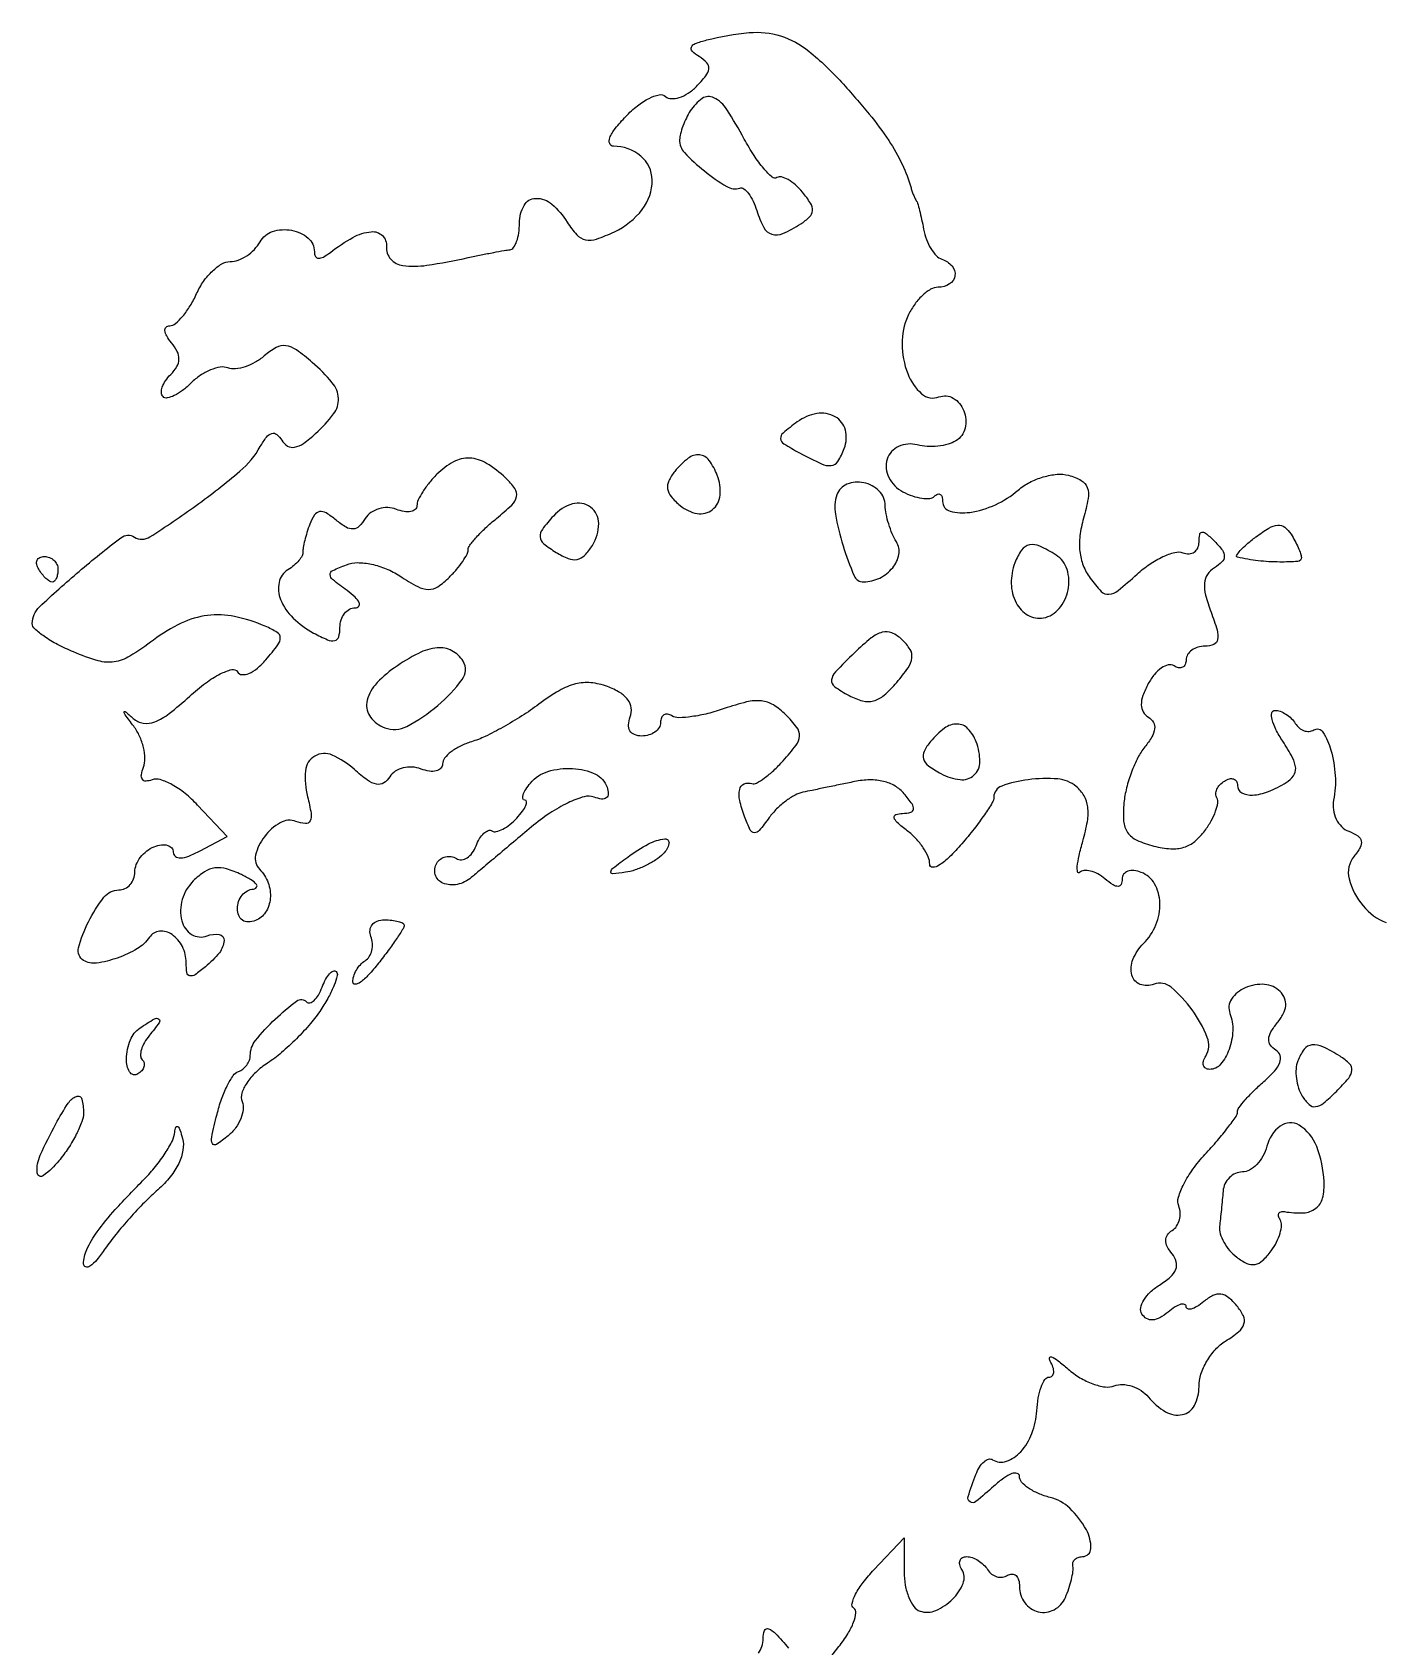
# Model space of a CAD drawing. Extents: x 1 to 578, y 1 to 707.
# Drawn here: x 224 to 329.3, y 355 to 480.9 of the extents above; entities that cross this region are included whole.
import ezdxf

# ---------------------------------------------------------------- set-up
doc = ezdxf.new("R2010")
doc.units = 0

msp = doc.modelspace()

# ---------------------------------------------------------------- linework, layer by layer
for points in [[(284.972683, 352.5), (286.917019, 354.983827, 0.028115), (287.605404, 355.973072, 0.045662), (288.060063, 356.889655, 0.05916), (288.24605, 357.614919, 0.287848), (288.07789, 357.983827, -0.32057), (287.936328, 358.351206, -0.05756), (288.215699, 359.076571, -0.043574), (288.801733, 359.991427, -0.025625), (289.647213, 360.978969), (292, 363.457937), (292, 360.812302, 0.043905), (292.091748, 359.76946, 0.052517), (292.364565, 358.8223, 0.060943), (292.765108, 358.101356, 0.156303), (293.241071, 357.752976, 0.183271), (294.477228, 357.8034, 0.094876), (295.77821, 358.679147, 0.102251), (296.597603, 359.915344, 0.238136), (296.504741, 360.992329, -0.076027), (296.340993, 361.377681, -0.153247), (296.358656, 361.703997, -0.186731), (296.550979, 361.920024, -0.119101), (296.881966, 362, -0.086394), (297.310914, 361.925326, -0.053381), (297.772725, 361.701458, -0.051591), (298.195657, 361.37245, -0.063334), (298.510081, 360.983688, 0.090427), (298.820631, 360.639411, 0.095498), (299.22714, 360.434921, 0.099685), (299.665803, 360.401101, 0.108373), (300.069098, 360.542705, -0.139266), (300.422511, 360.643115, -0.191151), (300.726548, 360.522498, -0.138742), (300.9318, 360.179813, -0.066077), (301, 359.666006, 0.158575), (301.41039, 358.404548, 0.178772), (302.466579, 357.700534, 0.18454), (303.700357, 357.862902, 0.166723), (304.576, 358.813142, 0.021889), (304.848142, 359.51398, 0.022975), (305.053061, 360.224798, 0.023398), (305.172209, 360.851258, 0.087663), (305.158759, 361.25, -0.123034), (305.169116, 361.535682, -0.12635), (305.312885, 361.779688, -0.112897), (305.572327, 361.943121, -0.084526), (305.90638, 362, 0.406475), (306.565187, 362.641579, 0.132487), (306.213456, 364.098134, 0.077865), (304.928569, 365.768119, 0.129129), (303.380508, 366.619347, -0.038928), (302.469376, 366.925054, -0.050761), (301.699274, 367.348742, -0.060488), (301.16834, 367.81935, -0.183192), (301, 368.263396, 0.343045), (300.820309, 368.49448, 0.154605), (300.4125, 368.470862, 0.065538), (299.768762, 368.122923, 0.027296), (299, 367.5, -0.011838), (297.59702, 366.289481, -0.327896), (297.139931, 366.264537, -0.339484), (296.991266, 366.688764, -0.01223), (297.604785, 368.412469, -0.04595), (297.887045, 368.9847, -0.074279), (298.235471, 369.399745, -0.106308), (298.591245, 369.599839, -0.216826), (298.902531, 369.560239, 0.225486), (299.97419, 369.441858, 0.126139), (301.091297, 370.180939, 0.092808), (301.971098, 371.615071, 0.076981), (302.347654, 373.368664, -0.028988), (302.464875, 374.37621, -0.044176), (302.692897, 375.226255, -0.054076), (302.987037, 375.822306, -0.256263), (303.309017, 375.999294, 0.207679), (303.553081, 376.10549, 0.173841), (303.66568, 376.36698, 0.100748), (303.609446, 376.770549, 0.047497), (303.387123, 377.25, -0.192437), (303.348315, 377.508718, -0.469601), (303.49797, 377.583124, -0.061916), (304.008755, 377.276702, -0.013932), (304.790861, 376.628719, 0.044972), (305.715921, 375.954436, 0.04779), (306.728545, 375.472167, 0.052932), (307.675657, 375.237178, 0.126631), (308.389642, 375.319278, -0.101825), (309.038737, 375.426332, -0.070014), (309.77488, 375.292913, -0.06658), (310.482767, 374.949167, -0.073394), (311.049332, 374.440559, 0.085904), (312.389535, 373.296321, 0.187057), (313.702069, 373.077152, 0.226708), (314.645758, 373.794944, 0.119223), (315, 375.259453, -0.079227), (315.153121, 376.219734, -0.053097), (315.609829, 377.236037, -0.052281), (316.28181, 378.152081, -0.068904), (317.076014, 378.815399, 0.03141), (318.101036, 379.548791, 0.146468), (318.50443, 380.143415, 0.191393), (318.458787, 380.767571, 0.060452), (317.943335, 381.568277, 0.049372), (317.286969, 382.216826, 0.140039), (316.700473, 382.466504, 0.147949), (316.091372, 382.362223, 0.057412), (315.367321, 381.889886, -0.030776), (314.841894, 381.505829, -0.073101), (314.401651, 381.307262, -0.164647), (314.122009, 381.320861, -0.308196), (314, 381.5, 0.319617), (313.874478, 381.676304, 0.157961), (313.585527, 381.682096, 0.070194), (313.131217, 381.47184, 0.029788), (312.589028, 381.073886, -0.04548), (311.935489, 380.625023, -0.109174), (311.376136, 380.456007, -0.15242), (310.91565, 380.562156, -0.122647), (310.550225, 380.918735, -0.187659), (310.461227, 381.400772, -0.088694), (310.690783, 382.000872, -0.068753), (311.195904, 382.62606, -0.048962), (311.910356, 383.176089, 0.040116), (312.767803, 383.812414, 0.117326), (313.191935, 384.408288, 0.166074), (313.225081, 385.001044, 0.105246), (312.900601, 385.619769, -0.052629), (312.524147, 386.184989, -0.122185), (312.404277, 386.676448, -0.153612), (312.537596, 387.094409, -0.101246), (312.907768, 387.442997, 0.107316), (313.254295, 387.777263, 0.081847), (313.472836, 388.258518, 0.077519), (313.53276, 388.810148, 0.080142), (313.420292, 389.347121, -0.16827), (313.397986, 390.022984, -0.042513), (313.817522, 391.057114, -0.03855), (314.529358, 392.224847, -0.030736), (315.463966, 393.366618, 0.009843), (316.435475, 394.457186, 0.013845), (317.25504, 395.469941, 0.010029), (317.889823, 396.335813, 0.154346), (318, 396.684227, -0.162524), (318.106904, 397.004427, -0.017731), (318.602073, 397.616862, -0.020232), (319.264621, 398.31979, -0.015015), (320.04961, 399.043027, 0.031307), (320.87811, 399.857797, 0.09065), (321.297079, 400.540611, 0.166116), (321.318993, 401.083766, 0.184119), (321.001052, 401.49935, -0.098313), (320.5733, 401.897498, -0.170588), (320.437314, 402.357714, -0.12174), (320.606322, 402.918129, -0.039404), (321.10906, 403.631409, 0.052332), (321.572018, 404.325617, 0.099203), (321.76077, 404.967903, 0.119477), (321.672685, 405.551678, 0.099782), (321.324836, 406.075164, 0.180316), (320.119895, 406.625735, 0.12121), (318.61234, 406.367818, 0.140774), (317.542103, 405.483798, 0.246598), (317.411145, 404.370958, -0.101716), (317.633985, 403.021645, -0.076958), (317.345801, 401.544485, -0.088053), (316.686231, 400.397684, -0.221836), (315.833994, 400, -0.133825), (315.524505, 400.084345, -0.190458), (315.351156, 400.306668, -0.14247), (315.350207, 400.644367, -0.068443), (315.527179, 401.043976, 0.23912), (315.649801, 402.497735, 0.060105), (314.463281, 404.642341, 0.061096), (312.826062, 406.408792, 0.273454), (311.490169, 406.634601, -0.182505), (310.41078, 406.628804, -0.245366), (309.767027, 407.342518, -0.161718), (309.851458, 408.582603, -0.099516), (310.669643, 409.8125, 0.100203), (311.642859, 411.279766, 0.104498), (311.949574, 412.987802, 0.122229), (311.532024, 414.474447, 0.173542), (310.5, 415.361626, 0.063955), (309.926045, 415.501275, 0.110935), (309.440625, 415.447648, 0.151648), (309.121423, 415.213934, 0.160814), (309, 414.84617, -0.096961), (308.916631, 414.420306, -0.309632), (308.687295, 414.268863, -0.145099), (308.29316, 414.392991, -0.024863), (307.657991, 414.868879, 0.048326), (307.098161, 415.248721, 0.064412), (306.525976, 415.471258, 0.08028), (306.028787, 415.512149, 0.178676), (305.688846, 415.355513, -0.586042), (305.533313, 415.399361, -0.085247), (305.505723, 415.818436, -0.031253), (305.648904, 416.668714, -0.012497), (305.946105, 417.812081, 0.02768), (306.295042, 419.344023, 0.07261), (306.321631, 420.468526, 0.099342), (306.034707, 421.336209, 0.090415), (305.428236, 422.059559, 0.154078), (303.980656, 422.649479, 0.052396), (301.683158, 422.595537, 0.053968), (299.609573, 422.096875, 0.316278), (298.998779, 421.230948, -0.138504), (298.877094, 420.80283, -0.012522), (298.2639, 419.861214, -0.0155), (297.455925, 418.760633, -0.011502), (296.498779, 417.594461, -0.020708), (295.537717, 416.566311, -0.051361), (294.734016, 415.922917, -0.134532), (294.228777, 415.763868, -0.425246), (294, 415.984218, 0.103514), (293.876277, 416.575427, 0.043938), (293.485937, 417.28925, 0.04099), (292.919564, 418.003904, 0.042375), (292.25, 418.607954, -0.01783), (291.465211, 419.249048, -0.145879), (291.222002, 419.636573, -0.396911), (291.347336, 419.874445, -0.076905), (291.872445, 419.968197, 0.052093), (292.520868, 420.051164, 0.324467), (292.72713, 420.290194, 0.177378), (292.615314, 420.699529, 0.018742), (292.001909, 421.4977, 0.086694), (291.300919, 422.094294, 0.073183), (290.397474, 422.461503, 0.064822), (289.325465, 422.580431, 0.046862), (288.129464, 422.445152, -0.000448), (287.020948, 422.214218, -0.000395), (285.864582, 421.97535, -0.000397), (284.821675, 421.76164, -0.001203), (284.111666, 421.618512, 0.076753), (283.490689, 421.392036, 0.035344), (282.765907, 420.923803, 0.033945), (282.058092, 420.312821, 0.039885), (281.479933, 419.64167, -0.013763), (280.693364, 418.625873, -0.235551), (280.319832, 418.458297, -0.279345), (280.002536, 418.668802, -0.018458), (279.553718, 419.72061, -0.036036), (279.176255, 420.96564, -0.11129), (279.175679, 421.839493, -0.239097), (279.525187, 422.262633, -0.185271), (280.130931, 422.28969, 0.211802), (280.480854, 422.323274, 0.029703), (281.10593, 422.726143, 0.029671), (281.827791, 423.323404, 0.021175), (282.564089, 424.070817, 0.021589), (283.569822, 425.283471, 0.149099), (283.834154, 426.00047, 0.178577), (283.628249, 426.675076, 0.033945), (282.769514, 427.659057, 0.059198), (281.800746, 428.422067, 0.112723), (280.865564, 428.736531, 0.085254), (279.712626, 428.655447, 0.023784), (277.971488, 428.139905, -0.021997), (276.680974, 427.752773, -0.027287), (275.450615, 427.512456, -0.027454), (274.422843, 427.426501, -0.146566), (273.885131, 427.570993, 0.096935), (273.547536, 427.698183, 0.174603), (273.260007, 427.646254, 0.170996), (273.067616, 427.421368, 0.092504), (273, 427.059017, -0.13751), (272.886794, 426.655173, -0.100193), (272.568594, 426.311086, -0.086101), (272.092656, 426.079436, -0.070414), (271.531385, 426, -0.094178), (270.973373, 426.106046, -0.165254), (270.618719, 426.406683, -0.151806), (270.502845, 426.88269, -0.076117), (270.635903, 427.493561, 0.125728), (270.716768, 428.185954, 0.128457), (270.454123, 428.826011, 0.096215), (269.82929, 429.389759, 0.047009), (268.858355, 429.856694, 0.064371), (267.562485, 430.154309, 0.087468), (266.368425, 430.061815, 0.070008), (265.090053, 429.533963, 0.027729), (263.503837, 428.4792, -0.018344), (262.188864, 427.568767, -0.015025), (260.72144, 426.691444, -0.015289), (259.322086, 425.966076, -0.038207), (258.25, 425.548679, 0.039686), (257.388913, 425.210496, 0.050036), (256.660937, 424.760606, 0.058706), (256.158953, 424.273052, 0.172352), (256, 423.825624, -0.19229), (255.863405, 423.483578, -0.145141), (255.509423, 423.279657, -0.096841), (254.96955, 423.257352, -0.053707), (254.32995, 423.426881, 0.07627), (253.634005, 423.578248, 0.076245), (252.924612, 423.514031, 0.081904), (252.310988, 423.250305, 0.112436), (251.890999, 422.823633, -0.113292), (251.410599, 422.337238, -0.194158), (250.858026, 422.235297, -0.108985), (250.146841, 422.551381, -0.025061), (249.124063, 423.387725, 0.080275), (247.395149, 424.509019, 0.239825), (246.028609, 424.432953, 0.244835), (245.305409, 423.290149, 0.08266), (245.46977, 421.264424, -0.019004), (245.742597, 419.971091, -0.153231), (245.662341, 419.376647, -0.314222), (245.300227, 419.167581, -0.07039), (244.566051, 419.33628, 0.225798), (243.34328, 419.24103, 0.100194), (242.098807, 418.145994, 0.105557), (241.418127, 416.696865, 0.259124), (241.730795, 415.602539, -0.109391), (242.394469, 414.561353, -0.108345), (242.559631, 413.333568, -0.121187), (242.197434, 412.252662, -0.161344), (241.401368, 411.600525, -0.090322), (240.848598, 411.496363, -0.149199), (240.397011, 411.63118, -0.152277), (240.103687, 411.992252, -0.095288), (240, 412.531385, -0.082897), (240.094496, 413.097424, -0.088271), (240.367188, 413.588475, -0.094762), (240.773033, 413.929503, -0.11444), (241.25, 414.06768, 0.222879), (241.49493, 414.199167, 0.347095), (241.488406, 414.426861, 0.08376), (241.073274, 414.781413, 0.022403), (240.306275, 415.195384, 0.042041), (239.149323, 415.638927, 0.103611), (238.246854, 415.707257, 0.111209), (237.432473, 415.407745, 0.052916), (236.559148, 414.702005, 0.124979), (235.692231, 413.244982, 0.133897), (235.656079, 411.590692, 0.193416), (236.424102, 410.529487, 0.236417), (237.629042, 410.411145, -0.129039), (238.577312, 410.515635, -0.387102), (238.955185, 410.053299, -0.158195), (238.589209, 409.102001, -0.049296), (237.5, 408, -0.019968), (236.69099, 407.381414, -0.208472), (236.290793, 407.299537, -0.31163), (236.059417, 407.544265, -0.038313), (236, 408.318538, 0.114449), (235.708102, 409.577067, 0.12773), (234.897857, 410.519927, 0.177214), (233.92583, 410.77438, 0.224937), (233.138197, 410.305174, -0.112159), (232.196738, 409.416814, -0.048651), (230.62709, 408.685934, -0.048212), (229.016751, 408.288094, -0.176661), (228.004161, 408.497429, -0.328892), (227.61413, 409.46907, -0.052461), (228.378376, 411.508136, -0.050645), (229.592598, 413.425088, -0.22854), (230.75, 413.992198, 0.110456), (231.226882, 414.101978, 0.099312), (231.632812, 414.406905, 0.09425), (231.905121, 414.860545, 0.088398), (232, 415.393011, -0.096313), (232.111903, 415.968559, -0.06686), (232.440625, 416.545909, -0.064359), (232.926569, 417.037471, -0.074185), (233.5, 417.361626, -0.058211), (234.074253, 417.508329, -0.103339), (234.559375, 417.473281, -0.148907), (234.877771, 417.267529, -0.177181), (235, 416.933431, 0.23476), (235.16228, 416.606851, 0.177895), (235.550627, 416.488273, 0.082003), (236.202494, 416.63363, 0.027096), (237.094, 417.050307), (239.187999, 418.170982), (236.891997, 420.614964, 0.034399), (235.921436, 421.515221, 0.043177), (234.904119, 422.200454, 0.049004), (233.985386, 422.598164, 0.170888), (233.348925, 422.580401, -0.081722), (232.871147, 422.481895, -0.255819), (232.587253, 422.622781, -0.195196), (232.505513, 422.982059, -0.051186), (232.662803, 423.563662, 0.097458), (232.782117, 424.250062, 0.052269), (232.673089, 425.106386, 0.049249), (232.370995, 425.989784, 0.054933), (231.910104, 426.762735, -0.003178), (231.241868, 427.658233, -0.144663), (231.164241, 427.872632, -0.656966), (231.244676, 427.913323, -0.00703), (231.873295, 427.374934, 0.142528), (232.660822, 427.005003, 0.133422), (233.546269, 427.102154, 0.072824), (234.672705, 427.747034, 0.018704), (236.277552, 429.106323, -0.024818), (237.519286, 430.132258, -0.042418), (238.66061, 430.84164, -0.055589), (239.559097, 431.180101, -0.327626), (239.998398, 431.002592, 0.243924), (240.354336, 430.789852, 0.115738), (240.895664, 430.882906, 0.074059), (241.552819, 431.284489, 0.041603), (242.219595, 431.9435, 0.014653), (243.161157, 433.110724, 0.16832), (243.341775, 433.663192, 0.257033), (243.100682, 434.083574, 0.035614), (242.173681, 434.561142, 0.050032), (239.782701, 435.312655, 0.081999), (237.666821, 435.399286, 0.081389), (235.624373, 434.800607, 0.0486), (233.453863, 433.485711, -0.022221), (231.599814, 432.224453, -0.101675), (230.382887, 431.779862, -0.109253), (229.133724, 431.867477, -0.027597), (227.203863, 432.556329, -0.021419), (225.976721, 433.135331, -0.030121), (224.941135, 433.761615, -0.030341), (224.186468, 434.353144, -0.214536), (224, 434.767727, -0.205989), (224.561735, 436.073376, -0.01389), (227.650742, 438.840159, -0.011957), (230.903535, 441.463775, -0.311638), (231.971093, 441.517866, 0.289106), (233.177815, 441.529077, 0.012889), (236.783322, 443.984806, 0.01966), (240.191768, 446.646666, 0.089804), (241.783953, 448.578429, -0.034298), (242.266073, 449.316272, -0.161894), (242.677047, 449.598916, -0.248333), (243.065138, 449.518074, -0.081438), (243.460895, 449.063273, 0.120816), (243.91795, 448.614052, 0.185402), (244.458699, 448.521425, 0.10722), (245.150102, 448.822437, 0.027838), (246.099277, 449.589845, 0.046074), (247.50246, 451.116901, 0.176334), (247.88056, 452.330653, 0.164751), (247.400148, 453.555935, 0.039049), (245.837671, 455.140787, 0.024521), (244.59696, 456.114526, 0.1217), (243.777798, 456.436193, 0.160682), (243.025671, 456.294141, 0.052388), (242.087671, 455.63857, -0.050082), (241.388312, 455.144982, -0.04944), (240.601814, 454.797793, -0.053818), (239.849292, 454.637889, -0.112875), (239.258929, 454.710845, 0.128196), (238.665837, 454.766014, 0.056908), (237.904204, 454.550347, 0.051071), (237.104639, 454.122136, 0.047952), (236.389881, 453.532738, -0.032917), (235.725175, 452.950229, -0.050553), (235.074364, 452.548739, -0.06538), (234.529275, 452.367397, -0.248958), (234.197619, 452.469048, -0.195337), (234.069623, 452.77214, -0.086781), (234.139707, 453.208189, -0.066662), (234.390609, 453.70753, -0.046697), (234.792873, 454.192873, 0.061806), (235.273279, 454.809393, 0.129205), (235.441065, 455.389607, 0.124602), (235.304292, 455.991589, 0.055403), (234.853762, 456.676206, -0.039116), (234.485964, 457.197397, -0.108782), (234.345954, 457.620421, -0.227055), (234.44116, 457.886496, -0.197675), (234.71704, 458, 0.177724), (235.16295, 458.163668, 0.042112), (235.731007, 458.734375, 0.038182), (236.311376, 459.542921, 0.029688), (236.818046, 460.5, -0.045139), (237.362793, 461.456419, -0.049821), (238.054845, 462.265625, -0.055986), (238.782862, 462.821209, -0.135828), (239.428871, 463, 0.089836), (240.055658, 463.113533, 0.056322), (240.721551, 463.452545, 0.054242), (241.323696, 463.951355, 0.065192), (241.762772, 464.54058, -0.189046), (242.745585, 465.346638, -0.123876), (244.22486, 465.4455, -0.132274), (245.507571, 464.837254, -0.219682), (246, 463.770566, 0.120526), (246.088569, 463.408478, 0.269352), (246.319621, 463.262073, 0.140817), (246.703321, 463.356466, 0.034395), (247.25, 463.722321, -0.038068), (249.01193, 464.882837, -0.10139), (250.441567, 465.331745, -0.223363), (251.303079, 465.029565, -0.220741), (251.625709, 464.17092, 0.204488), (251.95628, 463.200511, 0.178071), (252.911181, 462.695324, 0.07197), (254.774076, 462.713071, 0.01496), (258, 463.310543, -0.003048), (259.012133, 463.523052, -0.003449), (259.985937, 463.714338, -0.003147), (260.815659, 463.86598, -0.018931), (261.25, 463.92569, 0.220705), (261.537936, 464.095638, 0.064139), (261.779688, 464.565671, 0.051262), (261.945119, 465.228725, 0.035533), (262, 466, -0.126926), (262.356232, 467.380695, -0.267477), (263.272118, 467.93354, -0.18606), (264.520268, 467.481385, -0.074407), (265.720616, 466.075757, 0.045882), (266.466386, 465.094638, 0.158431), (267.152601, 464.706372, 0.13269), (268.012292, 464.760768, 0.028484), (269.409821, 465.325423, 0.117885), (271.571594, 467.057972, 0.169492), (272.347405, 469.362778, 0.219838), (271.4584, 471.232236, 0.175292), (269.335733, 472, -0.309487), (269.037177, 472.204374, -0.192148), (269.041339, 472.646049, -0.070071), (269.469681, 473.378782, -0.023451), (270.285733, 474.317113, -0.034344), (271.198431, 475.149533, -0.050904), (272.109738, 475.732431, -0.064533), (272.889274, 476.006817, -0.23257), (273.385714, 475.881398, 0.171799), (273.838985, 475.70861, 0.083765), (274.459649, 475.798113, 0.067554), (275.148342, 476.126774, 0.051353), (275.797894, 476.655036, 0.027566), (276.538784, 477.482456, 0.146424), (276.764088, 478.039448, 0.2142), (276.604576, 478.507545, 0.066793), (276.017032, 478.989474, -0.04913), (275.468979, 479.407625, -0.32239), (275.40512, 479.727373, -0.202244), (275.708289, 480.007028, -0.023828), (276.604853, 480.282722, -0.039919), (279.925949, 480.855822, -0.099043), (282.368853, 480.59502, -0.095954), (284.570055, 479.40641, -0.035968), (287.127303, 476.983908, -0.012893), (289.279881, 474.503528, -0.026896), (290.797315, 472.444896, -0.03374), (291.845244, 470.588769, -0.04298), (292.538633, 468.75, 0.014484), (292.634353, 468.444534, 0.014733), (292.747105, 468.146875, 0.014658), (292.860132, 467.894369, 0.057119), (292.951511, 467.75, -0.100565), (293.047073, 467.565525, -0.006807), (293.202232, 466.99127, -0.009544), (293.366016, 466.295498, -0.007001), (293.522055, 465.518152, 0.044284), (293.741299, 464.73393, 0.046701), (294.092431, 464.015223, 0.051518), (294.514652, 463.460663, 0.124479), (294.945544, 463.184819, -0.132748), (295.737365, 462.659564, -0.216891), (295.966694, 461.902074, -0.225009), (295.545235, 461.252911, -0.138963), (294.652814, 461, 0.134528), (294.063658, 460.838563, 0.056834), (293.404472, 460.339063, 0.050596), (292.781371, 459.610748, 0.046134), (292.294929, 458.75, 0.10815), (291.84071, 456.584184, 0.089706), (292.281077, 454.26528, 0.119334), (293.367135, 452.691831, 0.280938), (294.715974, 452.444503, -0.231396), (295.835466, 452.345305, -0.166464), (296.654725, 451.368149, -0.150445), (296.748545, 450.014064, -0.199523), (296.035019, 449.021643, -0.071843), (295.426777, 448.757184, -0.040321), (294.633203, 448.607772, -0.039272), (293.79003, 448.585004, -0.051112), (293.027208, 448.703136, 0.170595), (291.565996, 448.582815, 0.216495), (290.678642, 447.579806, 0.196466), (290.806525, 446.164388, 0.151469), (291.905756, 445.050438, 0.03861), (292.653143, 444.721847, 0.049146), (293.384594, 444.543761, 0.057653), (293.997278, 444.528177, 0.175687), (294.368517, 444.70185, -0.098417), (294.609223, 444.862737, -0.243685), (294.814502, 444.845234, -0.190175), (294.95494, 444.653357, -0.064079), (295, 444.303202, 0.337251), (295.582155, 443.53828, 0.104554), (297.120051, 443.443803, 0.071224), (299.121427, 444.039302, 0.069419), (300.894725, 445.175994, -0.057874), (301.78927, 445.778864, -0.047794), (302.856952, 446.207647, -0.049721), (303.928318, 446.410371, -0.086068), (304.828947, 446.33448, -0.063056), (305.81968, 445.936788, -0.18436), (306.285194, 445.382427, -0.128917), (306.352417, 444.51628, -0.025089), (305.993461, 442.977201, 0.039093), (305.714368, 441.608506, 0.058369), (305.706556, 440.38862, 0.064869), (305.972906, 439.299076, 0.06561), (306.508921, 438.318714, 0.032736), (307.376508, 437.28202, 0.226609), (307.979267, 437.05319, 0.152076), (308.682696, 437.337989, 0.013054), (310.169408, 438.622719, -0.034648), (311.153459, 439.401514, -0.041166), (312.182576, 439.987924, -0.04574), (313.110118, 440.320451, -0.151813), (313.75, 440.289386, 0.09683), (314.226805, 440.214016, 0.137955), (314.632812, 440.344278, 0.142275), (314.903078, 440.662879, 0.105601), (315, 441.116667, -0.044087), (315.053411, 441.721237, -0.354017), (315.25, 441.891605, -0.18982), (315.583145, 441.773156, -0.017155), (316.241641, 441.158359, -0.036159), (316.820814, 440.488758, -0.166484), (316.975479, 440.007387, -0.198108), (316.79104, 439.583278, -0.054017), (316.202886, 439.125391, 0.1093), (315.66106, 438.598619, 0.126893), (315.429103, 437.9199, 0.08349), (315.512667, 436.990981, 0.026759), (315.936495, 435.667031, -0.017986), (316.411283, 434.268829, -0.116177), (316.455709, 433.530127, -0.25182), (316.151222, 433.14153, -0.103564), (315.475249, 433, 0.070082), (314.911432, 432.920583, 0.085895), (314.433354, 432.688914, 0.100138), (314.113718, 432.344827, 0.138109), (314, 431.940983, -0.101637), (313.926425, 431.582773, -0.177958), (313.720988, 431.365491, -0.167147), (313.412838, 431.325219, -0.088302), (313.050173, 431.468991, 0.19745), (312.607104, 431.542172, 0.094595), (312.070075, 431.305678, 0.070966), (311.520347, 430.798515, 0.048177), (311.047469, 430.088697, 0.033671), (310.623105, 429.148745, 0.090864), (310.49568, 428.430281, 0.133767), (310.648352, 427.882162, 0.120482), (311.062438, 427.461411, -0.1293), (311.441611, 427.06251, -0.157852), (311.538262, 426.55929, -0.103769), (311.322286, 425.929079, -0.037552), (310.775926, 425.150723, 0.054533), (310.236477, 424.32399, 0.027851), (309.73785, 423.187614, 0.027299), (309.349376, 421.945948, 0.036689), (309.143914, 420.785835, 0.042811), (309.120648, 419.364971, 0.135223), (309.433578, 418.4747, 0.136459), (310.156189, 417.874981, 0.043924), (311.484238, 417.4146, 0.044326), (312.791918, 417.207174, 0.09085), (313.819549, 417.323258, 0.099807), (314.677015, 417.783534, 0.062037), (315.462432, 418.617736, 0.030532), (315.951796, 419.380664, 0.039757), (316.297467, 420.134762, 0.044452), (316.470166, 420.780075, 0.183577), (316.395013, 421.169873, -0.145284), (316.310259, 421.482144, -0.099314), (316.391536, 421.843058, -0.083428), (316.627159, 422.198068, -0.066297), (316.983688, 422.489919, -0.072452), (317.372518, 422.658418, -0.148387), (317.701458, 422.648431, -0.188729), (317.918679, 422.466193, -0.125574), (318, 422.147501, 0.274196), (318.336912, 421.579327, 0.140649), (319.173252, 421.391552, 0.080314), (320.416775, 421.66818, 0.044785), (321.804337, 422.370719, 0.096508), (322.372917, 422.901061, 0.179983), (322.539641, 423.49974, 0.103195), (322.298781, 424.306261, 0.021045), (321.531284, 425.592599, -0.026662), (320.993782, 426.516888, -0.056045), (320.700438, 427.292826, -0.106884), (320.681829, 427.802273, -0.363428), (320.91793, 428, -0.089053), (321.333078, 427.925469, -0.053263), (321.783289, 427.701458, -0.051137), (322.198314, 427.372444, -0.061258), (322.510081, 426.983688, 0.078929), (322.811686, 426.633577, 0.09079), (323.193744, 426.414281, 0.100776), (323.59539, 426.358042, 0.123577), (323.955408, 426.472441, -0.41261), (324.666196, 426.306701, -0.071122), (325.286589, 424.906381, -0.053684), (325.624196, 422.913086, -0.062774), (325.499882, 420.999385, 0.082342), (325.480477, 420.251461, 0.078948), (325.701829, 419.525472, 0.082748), (326.124028, 418.932368, 0.105548), (326.685277, 418.567276, -0.053405), (327.381592, 418.210837, -0.198181), (327.654271, 417.811988, -0.182683), (327.57743, 417.313662, -0.044617), (327.097561, 416.617553, 0.240673), (326.706523, 414.871845, 0.111783), (327.797116, 412.74932, 0.126112), (329.59958, 411.455397, 0.295407)], [(280.650106, 354.473168, 0.087232), (280.910531, 354.995247, 0.072296), (281, 355.610784, -0.092784), (281.116841, 356.235004, -0.411567), (281.424691, 356.372424, -0.115407), (281.973733, 356.004152, -0.012675), (282.986341, 354.860784)]]:
    msp.add_lwpolyline(points, format="xyb")
for points in [[(275.32433, 474.75, 0.028998), (275.01724, 474.198089, 0.023351), (274.750871, 473.573438, 0.023935), (274.559077, 472.971644, 0.054243), (274.486692, 472.5, 0.204341), (274.863013, 471.497864, 0.033416), (276.426059, 470.065978, 0.03309), (278.161221, 468.856672, 0.216827), (279.18906, 468.737455, -0.248816), (279.498066, 468.682451, -0.066034), (279.860279, 468.312652, -0.050905), (280.215575, 467.721855, -0.033108), (280.506447, 466.979687, 0.043842), (281.059155, 465.653814, 0.201044), (281.687787, 465.133487, 0.181691), (282.543792, 465.189075, 0.03498), (283.935698, 465.939097, 0.050749), (284.625259, 466.480462, 0.189366), (284.850676, 466.972619, 0.156307), (284.700382, 467.549412, 0.03194), (284.072391, 468.412774, 0.037506), (283.524294, 468.980623, 0.052335), (282.951626, 469.392527, 0.064711), (282.439192, 469.603004, 0.206373), (282.081156, 469.550157, -0.332283), (281.704319, 469.583418, -0.034913), (281.048263, 470.258165, -0.032298), (280.296845, 471.273781, -0.019605), (279.536992, 472.561168, 0.020656), (278.168758, 474.868224, 0.129465), (277.162208, 475.781202, 0.278673), (276.256986, 475.722858, 0.099613)], [(283.66459, 450.496693, 0.015868), (282.554166, 449.629351, 0.242916), (282.37076, 449.194777, 0.239515), (282.617678, 448.789698, 0.015454), (283.851683, 448.079377, 0.012831), (285.55776, 447.22188, 0.135712), (286.318391, 447.091078, 0.234505), (286.834371, 447.414687, 0.045918), (287.33357, 448.426887, 0.155778), (287.41605, 449.863841, 0.204123), (286.624017, 450.89614, 0.172106), (285.198729, 451.144851, 0.116335)], [(255.553571, 446.410714, 0.026287), (254.958952, 445.750054, 0.02883), (254.456362, 445.049956, 0.029997), (254.101309, 444.407703, 0.11172), (254, 443.959956, -0.215523), (253.868877, 443.669889, -0.137562), (253.529728, 443.506778, -0.087719), (253.012482, 443.506837, -0.047862), (252.399075, 443.677102, 0.085017), (251.725447, 443.811397, 0.078864), (251.026707, 443.719871, 0.081513), (250.410655, 443.422046, 0.101406), (249.975291, 442.960019, -0.059859), (249.49355, 442.355875, -0.183379), (249.022374, 442.148087, -0.150625), (248.468295, 442.287436, -0.03685), (247.692998, 442.839826, 0.034777), (246.917562, 443.397169, 0.179618), (246.40824, 443.499474, 0.21414), (246.010269, 443.239232, 0.050883), (245.64414, 442.515026, 0.015273), (245.422779, 441.880921, 0.016128), (245.24491, 441.245824, 0.015946), (245.127157, 440.690439, 0.067417), (245.112767, 440.351306, -0.151706), (245.05049, 440.057527, -0.047902), (244.792123, 439.684485, -0.042813), (244.406562, 439.30019, -0.036167), (243.939693, 438.962728, 0.204417), (243.248148, 437.981541, 0.150252), (243.365936, 436.640508, 0.104231), (244.335351, 435.203857, 0.069635), (245.943513, 434.030231, 0.020931), (247.029965, 433.50603, 0.155215), (247.594336, 433.449568, 0.280524), (247.901974, 433.739193, 0.067241), (248, 434.464816, -0.076032), (248.089708, 435.05134, -0.089317), (248.349894, 435.54904, -0.10074), (248.736878, 435.881751, -0.128025), (249.19113, 436, 0.223998), (249.461896, 436.12771, 0.291714), (249.494383, 436.393382, 0.094863), (249.177922, 436.822745, 0.028784), (248.550831, 437.339173, -0.01122), (247.423058, 438.203312, -0.220923), (247.234137, 438.584927, -0.296931), (247.431552, 438.905154, -0.018667), (248.500606, 439.361859, -0.093488), (249.369896, 439.52002, -0.050508), (250.45526, 439.403013, -0.04668), (251.604221, 439.045569, -0.046317), (252.670131, 438.480483, 0.02182), (254.059088, 437.654671, 0.117636), (254.902489, 437.431592, 0.156068), (255.631786, 437.64546, 0.047663), (256.529226, 438.386369, 0.020644), (257.092286, 438.997948, 0.024737), (257.56796, 439.619312, 0.024612), (257.910694, 440.172483, 0.127047), (258, 440.518279, -0.164219), (258.119912, 440.87353, -0.020537), (258.646294, 441.508543, -0.022406), (259.357562, 442.230404, -0.016833), (260.200149, 442.960987, 0.020592), (261.393172, 444.011234, 0.146514), (261.769512, 444.673396, 0.214096), (261.645411, 445.298567, 0.050289), (260.926339, 446.12128, 0.05075), (259.425215, 447.263891, 0.124482), (258.110097, 447.67288, 0.139667), (256.856671, 447.387689, 0.071154)], [(274.110114, 446.632679, 0.061456), (273.642635, 445.903293, 0.152139), (273.551735, 445.281865, 0.136007), (273.828816, 444.673005, 0.045192), (274.53005, 443.97506, 0.128991), (275.869857, 443.350582, 0.219144), (277.045038, 443.653003, 0.202271), (277.642711, 444.778132, 0.114382), (277.425794, 446.332783, 0.066158), (276.79018, 447.500341, 0.215742), (276.042386, 447.92372, 0.192074), (275.164801, 447.662483, 0.052353)], [(286.754256, 444.803821, 0.128325), (286.640339, 443.306046, 0.029959), (287.242446, 440.837541, 0.025049), (288.092267, 438.503878, 0.307954), (288.847825, 438.015313, 0.10901), (290.095394, 438.321457, 0.107145), (291.107293, 439.125245, 0.126339), (291.58964, 440.164073, 0.18772), (291.404546, 441.138197, -0.039178), (291.076328, 441.767757, -0.025738), (290.79528, 442.53579, -0.025902), (290.597914, 443.316748, -0.044513), (290.526431, 443.983642, 0.195123), (290.049623, 445.101362, 0.142983), (288.852497, 445.752461, 0.151493), (287.543657, 445.638827, 0.216366)], [(264.643384, 443.158437, 0.022725), (263.782471, 442.115591, 0.182461), (263.611273, 441.528486, 0.206663), (263.881164, 441.016107, 0.030047), (264.863201, 440.317505, 0.043867), (265.806998, 439.837412, 0.14492), (266.494271, 439.771885, 0.154324), (267.080189, 440.091223, 0.051872), (267.685798, 440.86849, 0.13767), (268.181034, 442.561193, 0.238524), (267.548808, 443.846005, 0.237966), (266.13749, 444.099862, 0.137344)], [(322.984687, 439.917119, -0.399727), (322.715695, 439.619116, -0.02057), (321.296425, 439.569642, -0.026803), (319.623553, 439.669939, -0.02822), (318, 439.94847, -0.513349), (317.939685, 440.092764, -0.046482), (318.217052, 440.461046, -0.030981), (318.731046, 440.959899, -0.015238), (319.441029, 441.53173, -0.026444), (320.459612, 442.220663, -0.116065), (321.146208, 442.44114, -0.183961), (321.68384, 442.284075, -0.089482), (322.175716, 441.749926, -0.018238), (322.480637, 441.228627, -0.019284), (322.740735, 440.695945, -0.019306), (322.928504, 440.221787, -0.078205)], [(300.638374, 439.5, 0.097386), (300.357445, 437.885202, 0.114737), (300.741137, 436.384963, 0.141832), (301.661694, 435.417667, 0.181613), (302.864344, 435.212391, 0.173233), (304.09708, 435.940173, 0.124722), (304.792633, 437.393949, 0.125871), (304.708869, 438.993123, 0.177631), (303.848393, 440.11486, 0.033267), (302.582057, 440.803938, 0.156531), (301.770429, 440.902867, 0.198287), (301.165083, 440.505616, 0.058102)], [(226, 439, -0.042167), (225.967655, 438.617151, -0.061769), (225.870461, 438.29375, -0.081139), (225.727648, 438.07446, -0.210953), (225.559017, 438, -0.151918), (225.34829, 438.065539, -0.038439), (225.066025, 438.29375, -0.035638), (224.768994, 438.617226, -0.029505), (224.5, 439, -0.082592), (224.343488, 439.3821, -0.161196), (224.3746, 439.70625, -0.182303), (224.586039, 439.921712, -0.108972), (224.940983, 440, -0.093332), (225.345238, 439.923877, -0.09642), (225.688914, 439.70625, -0.099167), (225.918938, 439.381556, -0.105053)], [(288.128076, 432.493398, 0.009775), (286.640393, 430.998168, 0.16065), (286.341023, 430.370009, 0.277813), (286.56648, 429.859394, 0.030421), (287.705014, 429.157872, 0.057739), (288.765977, 428.738964, 0.132949), (289.617081, 428.74207, 0.113349), (290.436882, 429.183278, 0.035823), (291.420509, 430.178151, 0.02489), (292.310982, 431.32948, 0.121188), (292.604944, 432.093356, 0.172419), (292.459211, 432.759689, 0.064052), (291.843571, 433.513677, 0.087031), (291.047613, 434.040315, 0.17137), (290.300338, 434.093797, 0.103891), (289.426783, 433.644515, 0.02158)], [(252.25, 431.325576, 0.059484), (250.731287, 429.97214, 0.141545), (250.089268, 428.618365, 0.207422), (250.379803, 427.468226, 0.137841), (251.48667, 426.643489, 0.217099), (253.215746, 426.749364, 0.053885), (255.621959, 428.382808, 0.055629), (257.536606, 430.415101, 0.308797), (257.601227, 431.836211, 0.134057), (256.72712, 432.651666, 0.145849), (255.588963, 432.875894, 0.094497), (254.119691, 432.447714, 0.034285)], [(294.057878, 425.569739, 0.057478), (293.553951, 424.797038, 0.197135), (293.510647, 424.211221, 0.158106), (293.897887, 423.679114, 0.034182), (294.874745, 423.067034, 0.093008), (296.36056, 422.597772, 0.217139), (297.447464, 422.942596, 0.213544), (297.911957, 423.996336, 0.09045), (297.619998, 425.547887, 0.096715), (296.980563, 426.569532, 0.20599), (296.143066, 426.935958, 0.163669), (295.150111, 426.608747, 0.058889)], [(268.829341, 422.011977, -0.074934), (268.920126, 421.489879, -0.2393), (268.771688, 421.180373, -0.202308), (268.407007, 421.085461, -0.055505), (267.820255, 421.238733, 0.16619), (267.037293, 421.267746, 0.038169), (265.785644, 420.784245, 0.035412), (264.354985, 419.973199, 0.02817), (262.933805, 418.908763, 0.000003), (261.526576, 417.725445, 0.000003), (260.137785, 416.557603, 0.000003), (258.936632, 415.547522, 0.000013), (258.237379, 414.959464, -0.122858), (257.14369, 414.424703, -0.153029), (256.022754, 414.529732, -0.225418), (255.432506, 415.188964, -0.213245), (255.552786, 416.08541, -0.09804), (255.847782, 416.402683, -0.097704), (256.241759, 416.584095, -0.098176), (256.673499, 416.601808, -0.100045), (257.076161, 416.45293, 0.159855), (257.480352, 416.355496, 0.122245), (257.914179, 416.501077, 0.095266), (258.313481, 416.878325, 0.064445), (258.611848, 417.430874, -0.042914), (258.887848, 417.999069, -0.069704), (259.223521, 418.416601, -0.100124), (259.56249, 418.626712, -0.2284), (259.854785, 418.599217, 0.198205), (260.193102, 418.54755, 0.059977), (260.689237, 418.73407, 0.049743), (261.248437, 419.099492, 0.036643), (261.789427, 419.60496, 0.024207), (262.23891, 420.141135, 0.056695), (262.505659, 420.590207, 0.130845), (262.552675, 420.876956, 0.38588), (262.416982, 421, -0.342097), (262.265177, 421.11763, -0.144615), (262.274755, 421.391865, -0.064804), (262.483089, 421.821422, -0.027938), (262.86224, 422.334009, -0.146655), (264.213092, 423.232308, -0.087603), (266.14372, 423.466757, -0.09425), (267.916233, 423.029495, -0.207722)], [(273.210123, 416.810123, -0.051702), (272.626637, 416.336264, -0.031402), (271.852736, 415.89727, -0.031234), (271.021019, 415.554653, -0.047283), (270.260123, 415.373432, -0.013426), (269.257448, 415.260186, -0.485332), (269.118883, 415.408115, -0.192806), (269.283373, 415.687634, -0.0052), (270.44113, 416.563309, -0.036267), (272.058043, 417.587543, -0.101156), (273.338631, 417.97042, -0.511615), (273.654066, 417.60632, -0.139267)], [(253, 411.241063, -0.142217), (252.922297, 410.973402, -0.006964), (252.4125, 410.193595, -0.01083), (251.766237, 409.277916, -0.007567), (251, 408.272871, -0.019269), (250.230594, 407.368706, -0.048648), (249.5875, 406.793196, -0.133548), (249.185539, 406.638561, -0.444332), (249, 406.806124, -0.07711), (249.070639, 407.261441, -0.053311), (249.280921, 407.739556, -0.052854), (249.59046, 408.16725, -0.071404), (249.956326, 408.473008, 0.113856), (250.283801, 408.797166, 0.081884), (250.485045, 409.272691, 0.075877), (250.532259, 409.823686, 0.075248), (250.413293, 410.365358, -0.112518), (250.341871, 410.863833, -0.14965), (250.510232, 411.286736, -0.136814), (250.902259, 411.568319, -0.087962), (251.456967, 411.666667, -0.026074), (252.048246, 411.635811, -0.041238), (252.546734, 411.541645, -0.05001), (252.89906, 411.405369, -0.282633)], [(246.51042, 404.656247, -0.03191), (245.697189, 403.572699, -0.019357), (244.60854, 402.395515, -0.019361), (243.432819, 401.306728, -0.032079), (242.352093, 400.495045, 0.044509), (241.429753, 399.765819, 0.05671), (240.732039, 398.936689, 0.068168), (240.345413, 398.136544, 0.171759), (240.362135, 397.498675, -0.119768), (240.441361, 396.883144, -0.069022), (240.256777, 396.154843, -0.062611), (239.850206, 395.429868, -0.061489), (239.274685, 394.823113, -0.023084), (238.360757, 394.138628, -0.449714), (238.056729, 394.215794, -0.17455), (237.991889, 394.70647, -0.006886), (238.408065, 396.5, -0.024553), (238.759222, 397.673, -0.030881), (239.202588, 398.716667, -0.032028), (239.669215, 399.517672, -0.15978), (240.073938, 399.833333, 0.080278), (240.427921, 400.029353, 0.06691), (240.727969, 400.338021, 0.068252), (240.930724, 400.707994, 0.091512), (241, 401.083333, -0.170842), (241.41041, 402.249417, -0.033063), (242.945323, 403.920554, -0.030716), (244.617972, 405.330405, -0.371938), (245.393128, 405.273539, 0.263132), (245.65863, 405.19983, 0.127471), (245.978562, 405.373521, 0.074805), (246.311674, 405.793538, 0.038713), (246.6, 406.4, -0.031233), (246.880844, 407.014223, -0.060062), (247.191055, 407.456861, -0.101431), (247.478483, 407.66969, -0.314987), (247.703441, 407.629892, -0.268032), (247.788875, 407.310853, -0.029867), (247.541242, 406.568133, -0.029929), (247.109297, 405.6539, -0.019708)], [(233.131121, 402.657991, 0.042862), (232.745854, 402.103283, 0.059249), (232.508391, 401.546327, 0.074683), (232.443449, 401.070237, 0.195402), (232.575207, 400.758126, -0.141906), (232.716355, 400.501873, -0.130588), (232.704857, 400.200773, -0.107092), (232.535286, 399.898506, -0.073282), (232.233198, 399.644124, -0.417164), (231.594054, 399.798405, -0.148651), (231.337708, 400.809206, -0.080313), (231.649731, 402.294578, -0.154738), (232.401254, 403.234687, -0.011888), (233.521233, 403.945634, -0.312223), (233.858579, 403.924206, -0.404821), (233.897127, 403.635611, -0.014051)], [(322.699509, 400.659316, 0.076882), (322.566216, 400.042859, 0.047167), (322.592115, 399.298472, 0.046085), (322.760932, 398.547583, 0.060193), (323.056356, 397.909316, 0.06585), (323.590604, 397.255699, 0.227537), (324.098035, 397.095062, 0.140383), (324.715235, 397.370545, 0.021665), (325.713836, 398.286164, 0.019734), (326.674044, 399.325312, 0.151701), (326.932543, 399.927683, 0.230947), (326.748042, 400.433639, 0.050874), (326, 401.020851, 0.028215), (324.654944, 401.768727, 0.140958), (323.81321, 401.914054, 0.206498), (323.204068, 401.568207, 0.070301)], [(228, 396.610784, -0.091776), (227.871858, 395.918539, -0.02754), (227.431812, 394.93617, -0.02659), (226.806044, 393.866629, -0.025974), (226.065742, 392.860784, -0.059022), (224.878706, 391.71785, -0.59234), (224.385497, 391.938679, -0.1258), (224.621447, 393.313236, -0.020608), (225.833276, 395.75, -0.018161), (226.801915, 397.369528, -0.155563), (227.446821, 397.898339, -0.450906), (227.862188, 397.687838, -0.063717)], [(233.793398, 390.616872, 0.018467), (232.749407, 389.627006, 0.011516), (231.597461, 388.395533, 0.011553), (230.516398, 387.127332, 0.020504), (229.694436, 386.027494, -0.022133), (229.041515, 385.159752, -0.065647), (228.497741, 384.652796, -0.227713), (228.169166, 384.595894, -0.335412), (228, 384.8197, -0.110398), (228.253405, 385.953394, -0.045333), (229.055047, 387.320272, -0.030103), (230.468557, 389.06392, -0.009868), (232.75, 391.458863, 0.025226), (233.619702, 392.429852, 0.026403), (234.373138, 393.469329, 0.027283), (234.923516, 394.43093, 0.095729), (235.116001, 395.114671, -0.062027), (235.197084, 395.499929, -0.524712), (235.339797, 395.539891, -0.139378), (235.520062, 395.276627, -0.018096), (235.714964, 394.616872, -0.105543), (235.752736, 393.690415, -0.069682), (235.427779, 392.671401, -0.058997), (234.762978, 391.624326, -0.041368)], [(320.289749, 394, -0.060903), (319.986593, 393.235306, -0.065681), (319.514007, 392.5875, -0.073972), (318.951305, 392.149263, -0.129214), (318.383369, 392, 0.105135), (317.845816, 391.885706, 0.091155), (317.369646, 391.559375, 0.087919), (317.027547, 391.072806, 0.088799), (316.875, 390.5, -0.002512), (316.816185, 389.834619, -0.001678), (316.742468, 389.073438, -0.001689), (316.666032, 388.335964, -0.00332), (316.59936, 387.75, 0.105089), (316.649778, 387.18802, 0.052983), (316.931308, 386.530859, 0.049271), (317.381316, 385.885732, 0.052244), (317.940934, 385.355053, 0.054396), (318.736627, 384.871813, 0.155513), (319.371094, 384.789803, 0.145403), (319.963214, 385.08968, 0.045494), (320.627898, 385.844025, 0.039398), (321.049258, 386.527261, 0.047234), (321.32903, 387.22881, 0.053968), (321.439818, 387.847339, 0.157016), (321.336995, 388.263748, -0.072759), (321.211351, 388.554168, -0.189234), (321.236148, 388.776659, -0.221168), (321.39876, 388.900387, -0.097078), (321.67567, 388.906356, 0.054815), (323.146161, 388.814363, 0.151798), (324.109703, 389.16427, 0.17093), (324.636399, 389.963679, 0.073873), (324.760931, 391.25, 0.079037), (324.180122, 393.992315, 0.164697), (322.801324, 395.653001, 0.310942), (321.336999, 395.577495, 0.16666)]]:
    msp.add_lwpolyline(points, format="xyb", close=True)

doc.saveas('drawing.dxf')
